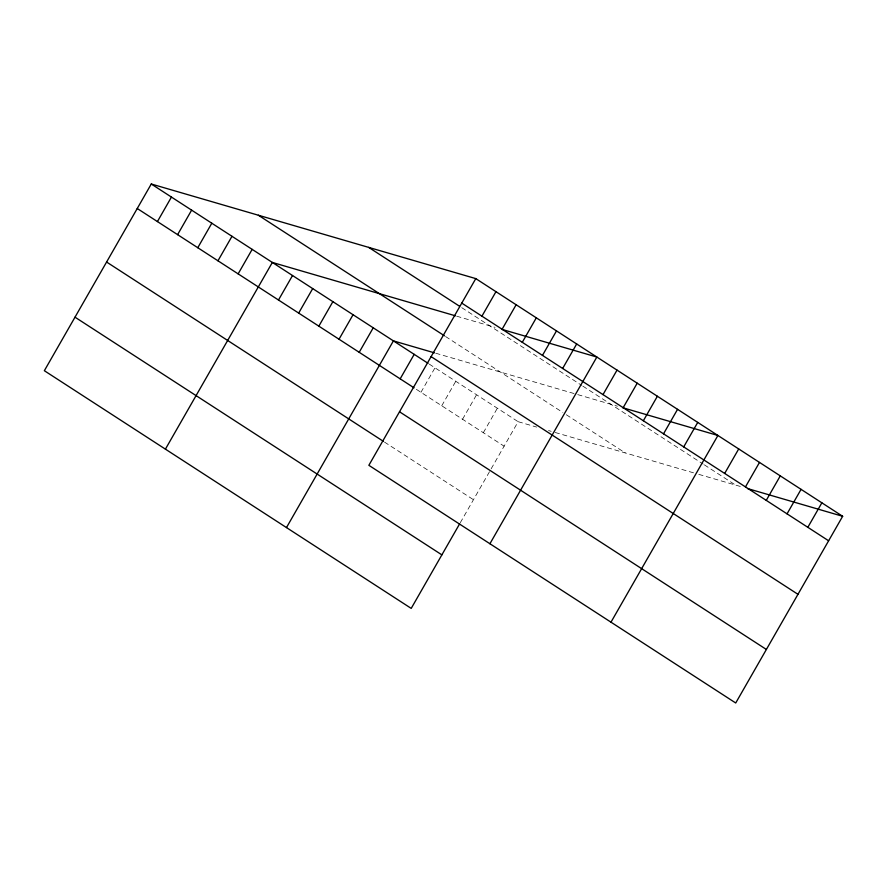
<?xml version="1.0" encoding="UTF-8"?>
<svg xmlns="http://www.w3.org/2000/svg" width="887" height="887" viewBox="0 0 887 887"><rect width="100%" height="100%" fill="white"/><g stroke="black" fill="none" stroke-linecap="round" stroke-linejoin="round"><path stroke-width="0.67" stroke-dasharray="4.43 3.33" d="M420.959 392.309L434.985 367.817M441.748 405.78L455.774 381.288M462.537 419.252L476.563 394.759M483.326 432.723L497.352 408.22M460.298 522.698L490.489 469.977M491.165 468.791L518.141 421.691L536.646 427.09M456.661 316.182L495.046 327.37M435.717 353.214L574.044 393.54M577.725 394.615L617.441 406.191M548.543 430.561L551.193 431.326M555.162 432.479L693.878 472.926M698.779 474.357L742.175 486.996M461.739 307.667L581.684 385.379M582.803 386.1L703.225 464.123M704.378 464.866L735.567 485.067M445.562 336.517L562.857 412.499M566.327 414.75L625.224 452.913M429.208 364.08L518.141 421.691M416.336 389.315L504.115 446.183M384.526 442.103L473.458 499.714"/><path stroke-width="1.33" d="M475.787 278.607L368.859 465.309L735.722 702.992L842.65 516.289L475.787 278.607L151.278 184.008L44.35 370.711L411.213 608.393L459.643 523.84M157.42 221.573L171.446 197.08M177.6 234.656L191.625 210.152M197.779 247.728L211.805 223.225M217.958 260.8L231.984 236.297M238.137 273.872L252.163 249.369M165.414 449.144L272.342 262.441L455.43 315.816M278.485 300.017L292.522 275.524M298.664 313.089L312.69 288.597M318.843 326.161L332.869 301.669M339.022 339.233L353.048 314.741M359.202 352.305L373.227 327.813M286.479 527.577L393.407 340.885L434.386 352.826M400.17 378.849L414.196 354.345M481.929 316.171L495.966 291.679M502.109 329.243L516.134 304.751M522.288 342.315L536.313 317.823M542.467 355.388L556.493 330.895M562.646 368.46L576.672 343.968M489.923 543.742L596.851 357.04L501.665 329.299M603.005 394.604L617.03 370.112M623.173 407.676L637.21 383.184M643.352 420.76L657.378 396.256M663.531 433.832L677.557 409.328M683.711 446.904L697.736 422.4M610.988 622.175L717.916 435.473L622.729 407.732M724.679 473.436L738.705 448.944M745.468 486.908L759.494 462.415M766.257 500.379L780.283 475.887M787.046 513.85L801.072 489.347M807.835 527.31L821.861 502.818M747.464 488.537L842.65 516.289M461.761 303.099L828.624 540.782M368.693 247.395L459.499 306.215M258.361 215.231L444.442 335.785M431.104 356.629L797.967 594.312M151.278 184.008L428.055 363.326M137.241 208.5L414.029 387.819M399.516 411.779L766.379 649.461M106.595 262.031L383.372 441.349M75.007 317.18L441.87 554.863"/></g></svg>
